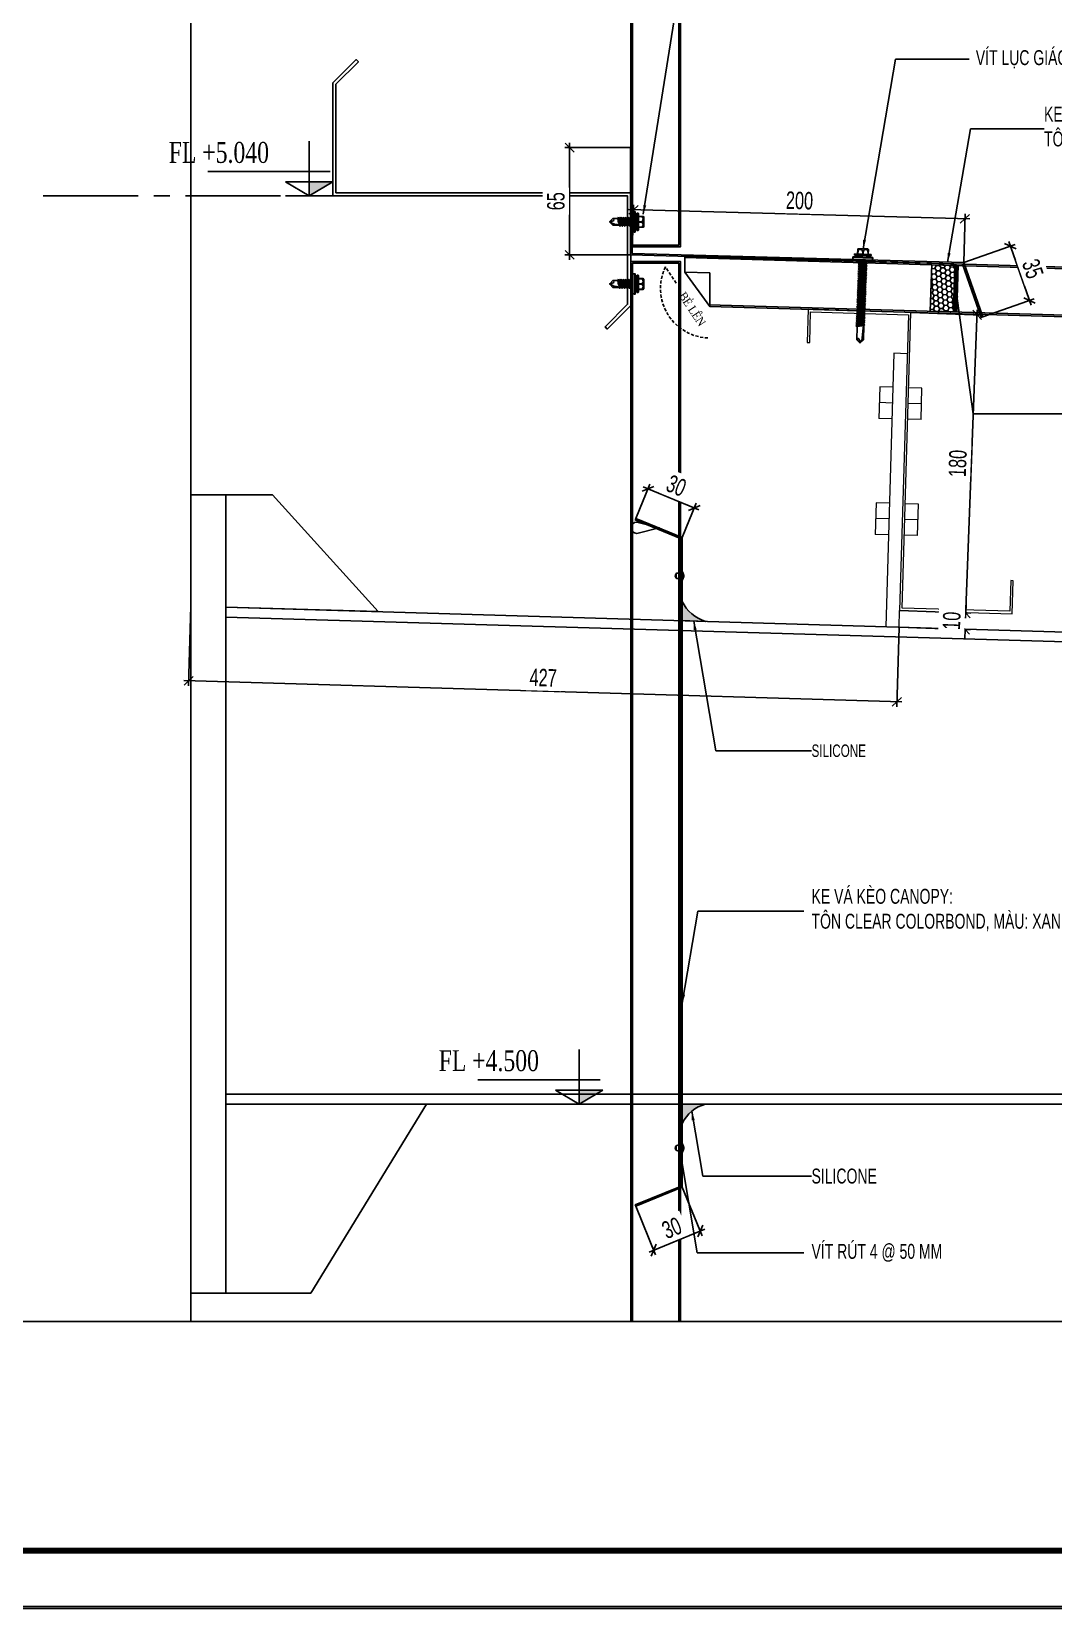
# Model space of a CAD drawing. Header units: inches. Extents: x 340055 to 349452, y -34649 to -30845.
# Drawn here: x 342315.8 to 342521, y -33306.8 to -32990.2 of the extents above; entities that cross this region are included whole.
import ezdxf

# ---------------------------------------------------------------- set-up
doc = ezdxf.new("R2010")
doc.units = ezdxf.units.IN
doc.header["$MEASUREMENT"] = 0
for name, pattern in [('CENTER2', [28.575, 19.05, -3.175, 3.175, -3.175]), ('DASHED2', [9.525, 6.35, -3.175]), ('XKITLINE00', [0])]:
    doc.linetypes.add(name, pattern=pattern)
for name, color, linetype in [('2', 2, 'Continuous'), ('250', 250, 'Continuous'), ('3', 3, 'Continuous'), ('6', 6, 'Continuous'), ('8', 8, 'Continuous'), ('flashing', 6, 'Continuous'), ('NET IN', 3, 'Continuous'), ('ROOFING', 4, 'Continuous'), ('STRUCTURE', 1, 'Continuous')]:
    doc.layers.add(name, color=color, linetype=linetype)
for name, color, linetype, lineweight in [('Bolt', 7, 'Continuous', 0), ('PART', 20, 'Continuous', 9), ('TL-TIILE BLOCK A2$0$TL-TITLE BLOCK 1', 7, 'Continuous', 50)]:
    doc.layers.add(name, color=color, linetype=linetype, lineweight=lineweight)
doc.styles.add('DIM', font='SIMPLEX.shx', dxfattribs={"width": 0.7, "bigfont": 'EXTFONT.shx'})
doc.styles.add('ST1H', font='vnshxh.shx', dxfattribs={"width": 0.7})
doc.styles.add('vntimeh.shx', font='vntimeh.shx', dxfattribs={"width": 0.8, "bigfont": 'bigfont.shx'})
doc.dimstyles.new('3', dxfattribs={"dimtxt": 3.5, "dimasz": 1.8, "dimexe": 1, "dimexo": 0, "dimgap": 1, "dimtad": 1, "dimdec": 0, "dimlfac": 3, "dimzin": 0, "dimdsep": 46, "dimtxsty": 'ST1H', "dimblk": 'OBLIQUE', "dimcen": 1, "dimdle": 1, "dimclrd": 8, "dimclre": 8, "dimclrt": 3, "dimadec": 0, "dimazin": 0, "dimtfac": 1, "dimtdec": 0, "dimtix": 1, "dimtofl": 0, "dimtmove": 1, "dimatfit": 3, "dimfxl": 0, "dimtolj": 1, "dimtzin": 0, "dimlwd": -1, "dimlwe": -1, "dimarcsym": 0})

# ---------------------------------------------------------------- blocks, each defined once
blk = doc.blocks.new('A$C26A6701F')
at = {"layer": 'STRUCTURE', "color": 1, "linetype": 'Continuous'}
for p, q in [((0, 17.21), (1.33, 17.54)), ((0, 17.08), (0, 17.21)), ((0, 17.21), (4, 17.21)), ((4, 17.08), (0, 17.08)), ((3.94, 16.71), (0.06, 16.71)), ((0.4, 17.84), (3.6, 17.84)), ((0.4, 17.57), (1.2, 17.57)), ((0.93, 17.84), (0.93, 18.77)), ((0.97, 17.84), (1.03, 18.61)), ((1.07, 18.91), (2.93, 18.91)), ((1.19, 16.71), (1.14, 16.67)), ((1.14, 16.67), (1.4, 16.71)), ((1.14, 16.67), (1.4, 16.56)), ((1.14, 16.2), (2.91, 16.47)), ((1.4, 16.4), (1.14, 16.2)), ((1.14, 16.2), (1.39, 16.09)), ((1.14, 15.72), (2.91, 16)), ((1.4, 15.93), (1.14, 15.72)), ((1.2, 17.57), (2.8, 17.57)), ((1.33, 17.54), (1.33, 17.57)), ((1.33, 17.54), (2.67, 17.54)), ((1.39, 16.09), (2.73, 16.28)), ((1.39, 15.93), (1.39, 16.09)), ((1.4, 16.56), (2.42, 16.71)), ((2.71, 16.59), (1.4, 16.4)), ((1.4, 16.4), (1.4, 16.56)), ((2.71, 16.11), (1.4, 15.93)), ((1.91, 18.61), (1.97, 17.84)), ((2.04, 17.84), (2.1, 18.61)), ((2.67, 17.54), (2.67, 17.57)), ((2.67, 17.54), (4, 17.21)), ((2.71, 16.59), (2.71, 16.71)), ((2.71, 16.59), (2.91, 16.47)), ((2.71, 16.11), (2.71, 16.28)), ((2.71, 16.11), (2.91, 16)), ((2.73, 16.28), (2.91, 16.47)), ((2.73, 15.81), (2.91, 16)), ((2.8, 17.57), (3.6, 17.57)), ((2.97, 18.61), (3.04, 17.84)), ((3.07, 17.84), (3.07, 18.77)), ((4, 17.21), (4, 17.08)), ((1.11, 12.88), (2.89, 13.15)), ((1.38, 13.08), (1.11, 12.88)), ((1.11, 12.88), (1.37, 12.77)), ((1.11, 12.4), (2.88, 12.68)), ((1.12, 14.3), (2.9, 14.57)), ((1.39, 14.5), (1.12, 14.3)), ((1.12, 14.3), (1.38, 14.19)), ((1.12, 13.82), (2.9, 14.1)), ((1.39, 14.03), (1.12, 13.82)), ((1.12, 13.82), (1.38, 13.72)), ((1.12, 13.35), (2.89, 13.63)), ((1.38, 13.56), (1.12, 13.35)), ((1.12, 13.35), (1.38, 13.24)), ((1.13, 15.25), (2.9, 15.52)), ((1.39, 15.45), (1.13, 15.25)), ((1.13, 15.25), (1.39, 15.14)), ((1.13, 14.77), (2.9, 15.05)), ((1.39, 14.98), (1.13, 14.77)), ((1.13, 14.77), (1.39, 14.66)), ((1.14, 15.72), (1.39, 15.61)), ((1.37, 12.77), (2.71, 12.96)), ((2.68, 12.79), (1.37, 12.61)), ((1.37, 12.61), (1.37, 12.77)), ((1.38, 14.19), (2.72, 14.38)), ((1.38, 14.03), (1.38, 14.19)), ((1.38, 13.72), (2.72, 13.91)), ((2.69, 13.74), (1.38, 13.56)), ((1.38, 13.56), (1.38, 13.72)), ((1.38, 13.24), (2.72, 13.44)), ((2.69, 13.27), (1.38, 13.08)), ((1.38, 13.24), (1.38, 13.08)), ((1.39, 15.61), (2.73, 15.81)), ((2.7, 15.64), (1.39, 15.45)), ((1.39, 15.45), (1.39, 15.61)), ((1.39, 15.14), (2.73, 15.33)), ((2.7, 15.16), (1.39, 14.98)), ((1.39, 14.98), (1.39, 15.14)), ((1.39, 14.66), (2.73, 14.86)), ((2.7, 14.69), (1.39, 14.5)), ((1.39, 14.5), (1.39, 14.67)), ((2.7, 14.21), (1.39, 14.03)), ((2.68, 12.79), (2.68, 12.96)), ((2.68, 12.79), (2.88, 12.68)), ((2.69, 13.74), (2.69, 13.91)), ((2.69, 13.74), (2.89, 13.63)), ((2.69, 13.43), (2.69, 13.27)), ((2.69, 13.27), (2.89, 13.15)), ((2.7, 15.64), (2.7, 15.8)), ((2.7, 15.64), (2.9, 15.52)), ((2.7, 15.16), (2.7, 15.33)), ((2.7, 15.16), (2.9, 15.05)), ((2.7, 14.69), (2.7, 14.85)), ((2.7, 14.69), (2.9, 14.57)), ((2.7, 14.21), (2.7, 14.38)), ((2.7, 14.21), (2.9, 14.1)), ((2.71, 12.96), (2.89, 13.15)), ((2.71, 12.49), (2.88, 12.68)), ((2.72, 14.38), (2.9, 14.57)), ((2.72, 13.91), (2.9, 14.1)), ((2.72, 13.44), (2.89, 13.63)), ((2.73, 15.33), (2.9, 15.52)), ((2.73, 14.86), (2.9, 15.05)), ((1.08, 9.55), (2.86, 9.83)), ((1.34, 9.76), (1.08, 9.55)), ((1.08, 9.55), (1.34, 9.45)), ((1.09, 10.98), (2.86, 11.25)), ((1.35, 11.18), (1.09, 10.98)), ((1.09, 10.98), (1.35, 10.87)), ((1.09, 10.5), (2.86, 10.78)), ((1.35, 10.71), (1.09, 10.5)), ((1.09, 10.5), (1.35, 10.39)), ((1.09, 10.03), (2.86, 10.3)), ((1.35, 10.23), (1.09, 10.03)), ((1.09, 10.03), (1.34, 9.92)), ((1.1, 11.93), (2.88, 12.2)), ((1.36, 12.13), (1.1, 11.93)), ((1.1, 11.93), (1.36, 11.82)), ((1.1, 11.45), (2.87, 11.73)), ((1.36, 11.66), (1.1, 11.45)), ((1.1, 11.45), (1.36, 11.34)), ((1.37, 12.61), (1.11, 12.4)), ((1.11, 12.4), (1.37, 12.29)), ((1.34, 9.92), (2.68, 10.11)), ((2.65, 9.95), (1.34, 9.76)), ((1.34, 9.92), (1.34, 9.76)), ((1.34, 9.45), (2.68, 9.64)), ((2.66, 11.37), (1.35, 11.18)), ((1.35, 11.18), (1.36, 11.34)), ((1.35, 10.87), (2.69, 11.06)), ((2.66, 10.89), (1.35, 10.71)), ((1.35, 10.71), (1.35, 10.87)), ((1.35, 10.39), (2.69, 10.59)), ((2.66, 10.42), (1.35, 10.23)), ((1.35, 10.23), (1.35, 10.39)), ((2.68, 12.32), (1.36, 12.13)), ((1.36, 11.82), (2.7, 12.01)), ((2.67, 11.84), (1.36, 11.66)), ((1.36, 11.66), (1.36, 11.82)), ((1.36, 11.34), (2.7, 11.54)), ((1.37, 12.29), (2.71, 12.49)), ((1.37, 12.13), (1.37, 12.29)), ((2.65, 10.1), (2.65, 9.95)), ((2.65, 9.95), (2.86, 9.83)), ((2.65, 9.47), (2.65, 9.64)), ((2.66, 11.37), (2.67, 11.53)), ((2.66, 11.37), (2.86, 11.25)), ((2.66, 10.89), (2.67, 11.06)), ((2.66, 10.89), (2.86, 10.78)), ((2.66, 10.42), (2.66, 10.58)), ((2.66, 10.42), (2.86, 10.3)), ((2.67, 11.84), (2.67, 12.01)), ((2.67, 11.84), (2.87, 11.73)), ((2.68, 12.32), (2.68, 12.48)), ((2.68, 12.32), (2.88, 12.2)), ((2.68, 10.11), (2.86, 10.3)), ((2.68, 9.64), (2.86, 9.83)), ((2.69, 11.06), (2.86, 11.25)), ((2.69, 10.59), (2.86, 10.78)), ((2.7, 12.01), (2.88, 12.2)), ((2.7, 11.54), (2.87, 11.73)), ((1.05, 6.71), (2.83, 6.98)), ((1.31, 6.91), (1.05, 6.71)), ((1.05, 6.71), (1.31, 6.6)), ((1.05, 6.23), (2.82, 6.51)), ((1.31, 6.44), (1.05, 6.23)), ((1.06, 8.13), (2.84, 8.41)), ((1.33, 8.34), (1.06, 8.13)), ((1.06, 8.13), (1.32, 8.02)), ((1.06, 7.65), (2.83, 7.93)), ((1.32, 7.86), (1.06, 7.65)), ((1.06, 7.65), (1.32, 7.55)), ((1.06, 7.18), (2.83, 7.46)), ((1.32, 7.39), (1.06, 7.18)), ((1.06, 7.18), (1.32, 7.07)), ((1.07, 8.6), (2.84, 8.88)), ((1.33, 8.81), (1.07, 8.6)), ((1.07, 8.6), (1.33, 8.5)), ((1.08, 9.08), (2.85, 9.36)), ((1.34, 9.29), (1.08, 9.08)), ((1.08, 9.08), (1.34, 8.97)), ((2.63, 7.1), (1.31, 6.91)), ((1.31, 6.6), (2.65, 6.79)), ((2.62, 6.62), (1.31, 6.44)), ((1.31, 6.44), (1.31, 6.6)), ((1.32, 8.02), (2.66, 8.22)), ((2.63, 8.05), (1.32, 7.86)), ((1.32, 7.86), (1.32, 8.02)), ((1.32, 7.55), (2.66, 7.74)), ((2.63, 7.57), (1.32, 7.39)), ((1.32, 7.39), (1.32, 7.55)), ((1.32, 7.07), (2.66, 7.27)), ((1.32, 6.91), (1.32, 7.07)), ((2.64, 9), (1.33, 8.81)), ((1.33, 8.81), (1.34, 8.97)), ((1.33, 8.5), (2.67, 8.69)), ((2.64, 8.52), (1.33, 8.34)), ((1.33, 8.34), (1.33, 8.5)), ((2.65, 9.47), (1.34, 9.29)), ((1.34, 9.29), (1.34, 9.45)), ((1.34, 8.97), (2.67, 9.17)), ((2.62, 6.62), (2.62, 6.79)), ((2.62, 6.62), (2.82, 6.51)), ((2.63, 8.05), (2.63, 8.21)), ((2.63, 8.05), (2.83, 7.93)), ((2.63, 7.57), (2.63, 7.74)), ((2.63, 7.57), (2.83, 7.46)), ((2.63, 7.1), (2.63, 7.26)), ((2.63, 7.1), (2.83, 6.98)), ((2.64, 9), (2.64, 9.16)), ((2.64, 9), (2.84, 8.88)), ((2.64, 8.52), (2.64, 8.69)), ((2.64, 8.52), (2.84, 8.41)), ((2.64, 6.32), (2.82, 6.51)), ((2.65, 9.47), (2.85, 9.36)), ((2.65, 6.79), (2.83, 6.98)), ((2.66, 8.22), (2.84, 8.41)), ((2.66, 7.74), (2.83, 7.93)), ((2.66, 7.27), (2.83, 7.46)), ((2.67, 9.17), (2.85, 9.36)), ((2.67, 8.69), (2.84, 8.88)), ((1.02, 3.86), (2.8, 4.14)), ((1.28, 4.07), (1.02, 3.86)), ((1.02, 3.86), (1.28, 3.75)), ((1.28, 3.59), (1.02, 3.38)), ((1.02, 3.38), (2.31, 3.59)), ((1.02, 3.38), (1.28, 3.28)), ((1.03, 4.81), (2.81, 5.09)), ((1.29, 5.02), (1.03, 4.81)), ((1.03, 4.81), (1.29, 4.7)), ((1.03, 4.33), (2.8, 4.61)), ((1.29, 4.54), (1.03, 4.33)), ((1.03, 4.33), (1.28, 4.23)), ((1.04, 5.76), (2.81, 6.03)), ((1.3, 5.96), (1.04, 5.76)), ((1.04, 5.76), (1.3, 5.65)), ((1.04, 5.28), (2.81, 5.56)), ((1.3, 5.49), (1.04, 5.28)), ((1.04, 5.28), (1.29, 5.17)), ((1.05, 6.23), (1.31, 6.12)), ((1.27, 0.62), (1.28, 3.28)), ((1.28, 4.23), (2.62, 4.42)), ((2.62, 4.25), (1.28, 4.07)), ((1.28, 4.07), (1.28, 4.23)), ((1.28, 3.75), (2.62, 3.95)), ((1.28, 3.59), (1.28, 3.75)), ((2.35, 3.74), (1.28, 3.59)), ((1.28, 3.28), (2.21, 3.41)), ((1.29, 5.17), (2.63, 5.37)), ((2.6, 5.2), (1.29, 5.02)), ((1.29, 5.01), (1.29, 5.17)), ((1.29, 4.7), (2.63, 4.9)), ((2.6, 4.72), (1.29, 4.54)), ((1.29, 4.54), (1.29, 4.7)), ((2.61, 6.15), (1.3, 5.96)), ((1.3, 5.96), (1.31, 6.12)), ((1.3, 5.65), (2.64, 5.84)), ((2.61, 5.67), (1.3, 5.49)), ((1.3, 5.49), (1.3, 5.65)), ((1.31, 6.12), (2.64, 6.32)), ((2.38, 0.96), (2.56, 3.71)), ((2.62, 3.78), (2.52, 3.77)), ((2.52, 3.46), (2.61, 3.47)), ((2.54, 3.62), (2.79, 3.66)), ((2.6, 5.2), (2.61, 5.36)), ((2.6, 5.2), (2.81, 5.09)), ((2.6, 4.72), (2.6, 4.89)), ((2.6, 4.72), (2.8, 4.61)), ((2.6, 0.61), (2.61, 3.47)), ((2.61, 6.15), (2.62, 6.31)), ((2.61, 6.15), (2.81, 6.03)), ((2.61, 5.67), (2.61, 5.84)), ((2.61, 5.67), (2.81, 5.56)), ((2.61, 3.47), (2.79, 3.66)), ((2.62, 4.42), (2.8, 4.61)), ((2.62, 4.25), (2.62, 4.41)), ((2.8, 4.14), (2.62, 4.25)), ((2.62, 3.95), (2.8, 4.14)), ((2.62, 3.78), (2.62, 3.95)), ((2.79, 3.66), (2.62, 3.78)), ((2.63, 5.37), (2.81, 5.56)), ((2.63, 4.9), (2.81, 5.09)), ((2.64, 5.84), (2.81, 6.03)), ((1.27, 0.62), (1.41, 0.81)), ((1.27, 0.62), (1.88, 0.02)), ((1.67, 0.81), (1.98, 0.02)), ((1.96, 0.08), (2.26, 0.64)), ((1.98, 0.02), (2.6, 0.61))]:
    blk.add_line(p, q, dxfattribs=at)
for centre, major_axis, ratio, start_param, end_param in [((-1.11, 16.72), (-0.822, 0.822), 1, 3.915086, 4.236522), ((0.42, 17.71), (0.0956, 0.0956), 1, 0.954633, 3.757756), ((1.07, 18.77), (-0.0943, 0.0943), 1, -0.785398, 0.785398), ((1.47, 18.04), (0.508, 0.508), 1, 0.131933, 1.438864), ((2.54, 18.04), (0.508, 0.508), 1, 0.131933, 1.438864), ((2.93, 18.77), (-0.0943, 0.0943), 1, 3.926991, 5.497787), ((3.55, 17.71), (-0.1, 0.1), 1, 2.701137, 5.152845), ((5.1, 16.72), (-1.15, 0.17), 0.90746, -0.177273, 0.177273), ((1.82, 3.74), (0.363, 0.363), 1, 4.808661, 5.407478), ((2.44, 3.68), (0.0836, 0.0836), 1, 5.766736, 8.502032), ((1.54, 0.72), (0.111, 0.111), 1, 6.085329, 8.011019), ((1.93, 0.09), (0.0625, 0.0625), 1, 3.247504, 4.535451), ((1.79, 0.99), (0.416, 0.416), 1, 4.859665, 5.449971)]:
    blk.add_ellipse(centre, major_axis=major_axis, ratio=ratio, start_param=start_param, end_param=end_param, dxfattribs=at)
blk = doc.blocks.new('RIVET')
at = {"color": 8}
for p, q in [((-3.91, 1.08), (-4.17, 0)), ((-4.17, 0), (-3.91, -1.08)), ((-3.91, -1.08), (-3.91, 1.08)), ((-3.54, -1.32), (-3.54, 1.32)), ((-0.96, -1.25), (-0.96, 1.25)), ((-0.96, 1.25), (-0.06, 1.25)), ((0, 1.31), (0, 2.44)), ((0, -1.31), (0, 1.31)), ((0.06, 2.5), (0.09, 2.5)), ((0.14, 2.47), (0.68, 1.38)), ((0.14, -2.47), (0.14, 2.47)), ((0.75, 1.1), (0.75, -1.1)), ((0.92, 0.69), (0.75, 0.69)), ((0.92, -0.69), (0.92, 0.69)), ((-0.06, -1.25), (-0.96, -1.25)), ((0, -2.44), (0, -1.31)), ((0.09, -2.5), (0.06, -2.5)), ((0.68, -1.38), (0.14, -2.47)), ((0.92, -0.69), (0.75, -0.69))]:
    blk.add_line(p, q, dxfattribs=at)
for centre, radius, start, end in [((-3.41, 0.7), 0.634, 101.56667, 142.23088), ((-2.52, -0.13), 1.78, 64.63521, 125.23685), ((-0.91, 2.96), 1.71, 240.47832, 268.3625), ((-0.06, 1.31), 0.0625, 270, 0), ((0.06, 2.44), 0.0625, 90, 180), ((0.09, 2.44), 0.0625, 26.56505, 90), ((0.12, 1.1), 0.625, 0, 26.56505), ((5.37, 0.62), 4.45, 179.07778, 187.95176), ((5.77, -0.64), 4.85, 172.41501, 180.55546), ((-3.41, -0.7), 0.634, 217.76912, 258.43333), ((-2.52, 0.13), 1.78, 234.76315, 295.36479), ((-0.91, -2.96), 1.71, 91.6375, 119.52168), ((-0.06, -1.31), 0.0625, 0, 90), ((0.06, -2.44), 0.0625, 180, 270), ((0.09, -2.44), 0.0625, 270, 333.43495), ((0.12, -1.1), 0.625, 333.43495, 0)]:
    blk.add_arc(centre, radius, start, end, dxfattribs=at)
blk = doc.blocks.new('cos')
at = {"color": 8}
for p, q in [((0, 0), (0, 7.82)), ((-3, 3.49), (14.52, 3.49)), ((0, 1.99), (-3.39, 1.99)), ((0, 0), (-3.39, 1.99)), ((0, 1.99), (3.39, 1.99)), ((0, 0), (3.39, 1.99))]:
    blk.add_line(p, q, dxfattribs=at)
at = {"color": 4}
for p in [(-3.39, 0), (3.39, 0)]:
    blk.add_line(p, (0, 0), dxfattribs=at)
at = {"color": 8}
blk.add_solid([(0, 0), (-3.39, 1.99), (0, 1.99)], dxfattribs=at)
at = {"layer": '3', "color": 3, "style": 'vntimeh.shx', "width": 0.75}
blk.add_attdef('DSD', (1.32, 4.73), '', height=3, dxfattribs=at)
blk = doc.blocks.new('_Oblique')
at = {"color": 0, "linetype": 'ByBlock', "lineweight": -2}
blk.add_line((-0.5, -0.5), (0.5, 0.5), dxfattribs=at)
blk = doc.blocks.new('*D637')
at = {"color": 8, "linetype": 'Continuous', "transparency": 16777216}
for p, q in [((342492.37, -33046.58), (342506.65, -33047.13)), ((342505.68, -33046.09), (342503.34, -33107.96)), ((342490.09, -33106.45), (342504.37, -33107))]:
    blk.add_line(p, q, dxfattribs=at)
at = {"layer": 'Defpoints', "color": 0, "transparency": 16777216}
for p in [(342492.37, -33046.58), (342490.09, -33106.45), (342503.37, -33106.96)]:
    blk.add_point(p, dxfattribs=at)
at = {"color": 8, "transparency": 16777216, "xscale": 1.8, "yscale": 1.8, "zscale": 1.8}
for p, rotation in [((342505.65, -33047.09), 87.82622720750241), ((342503.37, -33106.96), 267.8262272075024)]:
    blk.add_blockref('_Oblique', p, dxfattribs=dict(at, rotation=rotation))
at = {"color": 3, "transparency": 16777216, "insert": (342501.76, -33076.92), "char_height": 3.5, "attachment_point": 5, "rotation": 87.8262, "style": 'ST1H', "bg_fill": 3, "box_fill_scale": 1.25, "bg_fill_color": 256, "bg_fill_true_color": 13158600, "bg_fill_transparency": 0}
blk.add_mtext('\\A1;180', dxfattribs=at)
blk = doc.blocks.new('*D638')
at = {"color": 8, "linetype": 'Continuous', "transparency": 16777216}
for p, q in [((342490.09, -33106.45), (342504.37, -33107)), ((342503.37, -33106.96), (342503.44, -33105.16)), ((342489.99, -33109.78), (342504.25, -33110.32)), ((342503.25, -33110.28), (342503.18, -33112.08))]:
    blk.add_line(p, q, dxfattribs=at)
at = {"layer": 'Defpoints', "color": 0, "transparency": 16777216}
for p in [(342490.09, -33106.45), (342489.99, -33109.78)]:
    blk.add_point(p, dxfattribs=at)
at = {"color": 8, "transparency": 16777216, "xscale": 1.8, "yscale": 1.8, "zscale": 1.8}
for p, rotation in [((342503.37, -33106.96), 267.8262272075132), ((342503.25, -33110.28), 87.82622720751316)]:
    blk.add_blockref('_Oblique', p, dxfattribs=dict(at, rotation=rotation))
at = {"color": 3, "transparency": 16777216, "insert": (342500.56, -33108.51), "char_height": 3.5, "attachment_point": 5, "rotation": 87.8262, "style": 'ST1H', "bg_fill": 3, "box_fill_scale": 1.25, "bg_fill_color": 256, "bg_fill_true_color": 13158600, "bg_fill_transparency": 0}
blk.add_mtext('\\A1;10', dxfattribs=at)
at = {"layer": 'Defpoints', "color": 0, "transparency": 16777216}
blk.add_point((342503.25, -33110.28), dxfattribs=at)
blk = doc.blocks.new('*D639')
at = {"color": 8, "linetype": 'Continuous', "transparency": 16777216}
for p, q in [((342436.4, -33034.76), (342436.67, -33024.99)), ((342435.64, -33025.96), (342504.21, -33027.82)), ((342502.97, -33036.57), (342503.23, -33026.79))]:
    blk.add_line(p, q, dxfattribs=at)
at = {"layer": 'Defpoints', "color": 0, "transparency": 16777216}
for p in [(342503.21, -33027.79), (342436.4, -33034.76), (342502.97, -33036.57)]:
    blk.add_point(p, dxfattribs=at)
at = {"color": 8, "transparency": 16777216, "xscale": 1.8, "yscale": 1.8, "zscale": 1.8}
for p, rotation in [((342436.64, -33025.99), 178.4443689121793), ((342503.21, -33027.79), 358.4443689121794)]:
    blk.add_blockref('_Oblique', p, dxfattribs=dict(at, rotation=rotation))
at = {"color": 3, "transparency": 16777216, "insert": (342470, -33024.14), "char_height": 3.5, "attachment_point": 5, "rotation": 358.4444, "style": 'ST1H', "bg_fill": 3, "box_fill_scale": 1.25, "bg_fill_color": 256, "bg_fill_true_color": 13158600, "bg_fill_transparency": 0}
blk.add_mtext('\\A1;200', dxfattribs=at)
blk = doc.blocks.new('*D640')
at = {"color": 8, "linetype": 'Continuous', "transparency": 16777216}
for p, q in [((342502.97, -33036.57), (342513.27, -33032.95)), ((342512, -33032.34), (342516.49, -33045.13)), ((342506.8, -33047.48), (342517.1, -33043.86))]:
    blk.add_line(p, q, dxfattribs=at)
at = {"layer": 'Defpoints', "color": 0, "transparency": 16777216}
for p in [(342502.97, -33036.57), (342516.16, -33044.19), (342506.8, -33047.48)]:
    blk.add_point(p, dxfattribs=at)
at = {"color": 8, "transparency": 16777216, "xscale": 1.8, "yscale": 1.8, "zscale": 1.8}
for p, rotation in [((342512.33, -33033.28), 109.3460708354842), ((342516.16, -33044.19), 289.3460708354842)]:
    blk.add_blockref('_Oblique', p, dxfattribs=dict(at, rotation=rotation))
at = {"color": 3, "transparency": 16777216, "insert": (342516.84, -33037.83), "char_height": 3.5, "attachment_point": 5, "rotation": 289.3461, "style": 'ST1H', "bg_fill": 3, "box_fill_scale": 1.25, "bg_fill_color": 256, "bg_fill_true_color": 13158600, "bg_fill_transparency": 0}
blk.add_mtext('\\A1;35', dxfattribs=at)
blk = doc.blocks.new('*D641')
at = {"color": 8, "linetype": 'Continuous', "transparency": 16777216}
for p, q in [((342423.84, -33036.03), (342423.84, -33012.51)), ((342436.07, -33013.51), (342422.84, -33013.51)), ((342436.07, -33035.03), (342422.84, -33035.03))]:
    blk.add_line(p, q, dxfattribs=at)
at = {"layer": 'Defpoints', "color": 0, "transparency": 16777216}
for p in [(342423.84, -33013.51), (342436.07, -33013.51), (342436.07, -33035.03)]:
    blk.add_point(p, dxfattribs=at)
at = {"color": 8, "transparency": 16777216, "xscale": 1.8, "yscale": 1.8, "zscale": 1.8}
for p, rotation in [((342423.84, -33013.51), 90), ((342423.84, -33035.03), 270)]:
    blk.add_blockref('_Oblique', p, dxfattribs=dict(at, rotation=rotation))
at = {"color": 3, "transparency": 16777216, "insert": (342421.09, -33024.27), "char_height": 3.5, "attachment_point": 5, "rotation": 90, "style": 'ST1H', "bg_fill": 3, "box_fill_scale": 1.25, "bg_fill_color": 256, "bg_fill_true_color": 13158600, "bg_fill_transparency": 0}
blk.add_mtext('\\A1;65', dxfattribs=at)
blk = doc.blocks.new('*D642')
at = {"color": 8, "linetype": 'Continuous', "transparency": 16777216}
for p, q in [((342437.1, -33087.99), (342439.93, -33081.1)), ((342438.63, -33081.64), (342449.81, -33086.23)), ((342446.44, -33091.82), (342449.26, -33084.92))]:
    blk.add_line(p, q, dxfattribs=at)
at = {"layer": 'Defpoints', "color": 0, "transparency": 16777216}
for p in [(342437.1, -33087.99), (342446.44, -33091.82)]:
    blk.add_point(p, dxfattribs=at)
at = {"color": 8, "transparency": 16777216, "xscale": 1.8, "yscale": 1.8, "zscale": 1.8}
for p, rotation in [((342439.55, -33082.02), 157.6944911024788), ((342448.88, -33085.85), 337.6944911024788)]:
    blk.add_blockref('_Oblique', p, dxfattribs=dict(at, rotation=rotation))
at = {"color": 3, "transparency": 16777216, "insert": (342445.26, -33081.39), "char_height": 3.5, "attachment_point": 5, "rotation": 337.6945, "style": 'ST1H', "bg_fill": 3, "box_fill_scale": 1.25, "bg_fill_color": 256, "bg_fill_true_color": 13158600, "bg_fill_transparency": 0}
blk.add_mtext('\\A1;30', dxfattribs=at)
at = {"layer": 'Defpoints', "color": 0, "transparency": 16777216}
blk.add_point((342448.88, -33085.85), dxfattribs=at)
blk = doc.blocks.new('*D643')
at = {"color": 8, "linetype": 'Continuous', "transparency": 16777216}
for p, q in [((342446.44, -33222.22), (342450.44, -33231.99)), ((342437.1, -33226.05), (342441.11, -33235.82)), ((342439.8, -33235.27), (342450.99, -33230.68))]:
    blk.add_line(p, q, dxfattribs=at)
at = {"layer": 'Defpoints', "color": 0, "transparency": 16777216}
for p in [(342446.44, -33222.22), (342437.1, -33226.05), (342450.06, -33231.06)]:
    blk.add_point(p, dxfattribs=at)
at = {"color": 8, "transparency": 16777216, "xscale": 1.8, "yscale": 1.8, "zscale": 1.8}
for p, rotation in [((342450.06, -33231.06), 22.30550889767414), ((342440.73, -33234.89), 202.3055088976741)]:
    blk.add_blockref('_Oblique', p, dxfattribs=dict(at, rotation=rotation))
at = {"color": 3, "transparency": 16777216, "insert": (342444.35, -33230.43), "char_height": 3.5, "attachment_point": 5, "rotation": 22.3055, "style": 'ST1H', "bg_fill": 3, "box_fill_scale": 1.25, "bg_fill_color": 256, "bg_fill_true_color": 13158600, "bg_fill_transparency": 0}
blk.add_mtext('\\A1;30', dxfattribs=at)
blk = doc.blocks.new('*D644')
at = {"color": 8, "linetype": 'Continuous', "transparency": 16777216}
for p, q in [((342347.78, -33105.56), (342347.3, -33121.56)), ((342489.99, -33109.78), (342489.52, -33125.77)), ((342346.33, -33120.53), (342490.55, -33124.8))]:
    blk.add_line(p, q, dxfattribs=at)
at = {"layer": 'Defpoints', "color": 0, "transparency": 16777216}
for p in [(342347.78, -33105.56), (342489.99, -33109.78), (342489.55, -33124.77)]:
    blk.add_point(p, dxfattribs=at)
at = {"color": 8, "transparency": 16777216, "xscale": 1.8, "yscale": 1.8, "zscale": 1.8}
for p, rotation in [((342347.33, -33120.56), 178.3036127731476), ((342489.55, -33124.77), 358.3036127731476)]:
    blk.add_blockref('_Oblique', p, dxfattribs=dict(at, rotation=rotation))
at = {"color": 3, "transparency": 16777216, "insert": (342418.52, -33119.92), "char_height": 3.5, "attachment_point": 5, "rotation": 358.3036, "style": 'ST1H', "bg_fill": 3, "box_fill_scale": 1.25, "bg_fill_color": 256, "bg_fill_true_color": 13158600, "bg_fill_transparency": 0}
blk.add_mtext('\\A1;427', dxfattribs=at)
blk = doc.blocks.new('Short_Self_drilling')
at = {"layer": 'STRUCTURE', "color": 1, "linetype": 'Continuous'}
for p, q in [((6.43, 1.74), (-6.43, 1.73)), ((5.14, 3.76), (-5.14, 3.75)), ((-2.57, 2.9), (-5.14, 2.9)), ((-3.43, 3.75), (-3.43, 6.75)), ((3, 7.19), (-3, 7.18)), ((2.57, 2.9), (-2.57, 2.9)), ((-2.14, 2.8), (-2.14, 2.9)), ((6.25, 0), (0, 0)), ((2.15, 2.8), (2.15, 2.9)), ((2.16, -0.5), (2.15, 0.01)), ((5.14, 2.9), (2.57, 2.9)), ((3.43, 3.76), (3.42, 6.76)), ((2.99, -1.17), (-2.7, -0.23)), ((2.99, -2.7), (-2.7, -1.76)), ((2.99, -4.23), (-2.7, -3.28)), ((2.99, -5.75), (-2.7, -4.81)), ((2.99, -7.28), (-2.7, -6.33)), ((-1.91, -7.99), (-2.7, -7.86)), ((-2.14, -1.38), (-2.14, -0.87)), ((-2.14, -2.91), (-2.14, -2.39)), ((-2.14, -4.43), (-2.14, -3.92)), ((-2.13, -5.96), (-2.14, -5.44)), ((-2.14, -12.33), (-2.14, -8.48)), ((-2.13, -7.49), (-2.13, -6.97)), ((3, -8.8), (-1.14, -8.12)), ((2.15, -12.31), (2.15, -9.14)), ((2.16, -2.03), (2.16, -1.51)), ((2.16, -3.55), (2.16, -3.04)), ((2.16, -5.08), (2.16, -4.56)), ((2.16, -6.6), (2.16, -6.09)), ((2.16, -8.13), (2.16, -7.61))]:
    blk.add_line(p, q, dxfattribs=at)
blk.add_lwpolyline([(6.43, 1.31), (6.43, 1.74), (2.14, 2.81), (-2.14, 2.8), (-6.43, 1.73), (-6.43, 1.3)], close=True, dxfattribs=at)
for points in [[(-6.43, 1.3, -0.088869), (-6.25, 0), (0, 0)], [(-0.13, 3.76), (-0.33, 6.23, 0.338878), (-3.14, 6.23), (-3.33, 3.75)], [(3.3, 3.76), (3.1, 6.23, 0.338878), (0.29, 6.23), (0.1, 3.76)], [(-0.08, -14.04), (-1.04, -12.24, -0.148657), (-1.4, -11.2), (-1.95, -7.72, -0.815006), (-1.21, -7.77, 0.150833), (-0.85, -8.68)], [(2.15, -12.31), (0.17, -14.24, -0.333596), (-0.17, -14.24), (-2.14, -12.33)], [(2.15, -12.31), (1.71, -11.7, 0.52242), (0.88, -11.71), (-0.17, -14.24)]]:
    blk.add_lwpolyline(points, format="xyb", dxfattribs=at)
for points in [[(2.99, -1.17), (2.16, -1.51), (-2.14, -0.85), (-2.7, -0.23), (-2.36, 0)], [(2.99, -2.7), (2.16, -3.04), (-2.14, -2.37), (-2.7, -1.76), (-2.14, -1.38), (2.16, -2.03), (2.99, -2.7)], [(2.99, -4.23), (2.16, -4.56), (-2.14, -3.9), (-2.7, -3.28), (-2.14, -2.91), (2.16, -3.55), (2.99, -4.23)], [(2.99, -5.75), (2.16, -6.09), (-2.14, -5.43), (-2.7, -4.81), (-2.14, -4.43), (2.16, -5.08), (2.99, -5.75)], [(2.99, -7.28), (2.16, -7.62), (-2.14, -6.95), (-2.7, -6.33), (-2.13, -5.96), (2.16, -6.6), (2.99, -7.28)], [(-1.82, -8.53), (-2.14, -8.48), (-2.7, -7.86), (-2.13, -7.49), (-1.83, -7.53)], [(-1.26, -7.62), (2.16, -8.13), (3, -8.8)], [(-1.18, 0), (2.16, -0.5), (2.99, -1.17)], [(3, -8.8), (2.16, -9.14), (-0.85, -8.68)]]:
    blk.add_lwpolyline(points, dxfattribs=at)
for centre, radius, start, end in [((-4.99, 3.32), 0.455, 109.79487, 250.26739), ((-3, 6.75), 0.429, 90.03113, 180.03113), ((3, 6.76), 0.429, 0.03113, 90.03113), ((5.07, 3.33), 0.435, 279.72757, 80.33469), ((9.99, 0.17), 3.74, 162.29632, 182.61031)]:
    blk.add_arc(centre, radius, start, end, dxfattribs=at)
blk = doc.blocks.new('kt kien truc 1')
at = {"layer": 'Defpoints', "color": 8}
blk.add_lwpolyline([(0, 0), (594, 0), (594, 420), (0, 420)], close=True, dxfattribs=at)
at = {"layer": 'TL-TIILE BLOCK A2$0$TL-TITLE BLOCK 1', "const_width": 1}
blk.add_lwpolyline([(20, 10), (579, 10), (584, 15), (584, 405), (579, 410), (20, 410), (15, 405), (15, 15)], close=True, dxfattribs=at)

msp = doc.modelspace()

# ---------------------------------------------------------------- hatches: boundary and pattern name
at = {"true_color": 0x2cc9bc}
for points in [[(342451.1011, -33108.4867), (342446.4352, -33108.4867), (342446.4352, -33104.6109, 0.21382463)], [(342451.1011, -33205.5577), (342446.4352, -33205.5577), (342446.4352, -33209.4335, -0.21382463)]]:
    msp.add_hatch(color=132, dxfattribs=at).paths.add_polyline_path(points)

# ---------------------------------------------------------------- linework, layer by layer
at = {"color": 8, "linetype": 'CENTER2'}
msp.add_line((342318.1448, -33023.191), (342376.2687, -33023.191), dxfattribs=at)
at = {"color": 9, "linetype": 'XKITLINE00', "lineweight": 0}
for p, q in [((342488.9588, -33054.8033), (342487.3331, -33109.6979)), ((342491.6204, -33054.8822), (342488.9588, -33054.8033)), ((342347.7754, -33105.5647), (342347.7754, -33205.5577)), ((342489.9947, -33109.7767), (342490.0931, -33106.4534))]:
    msp.add_line(p, q, dxfattribs=at)
at = {"color": 8}
msp.add_lwpolyline([(342700.3884, -32897.6427), (342131.0505, -32897.6427), (342131.0505, -33249.2225), (342700.3884, -33249.2225)], close=True, dxfattribs=at)
at = {"color": 94}
msp.add_lwpolyline([(342376.2687, -33000.5244), (342376.2687, -33023.191), (342435.4689, -33023.191), (342435.4689, -33044.962), (342430.9403, -33049.4906), (342431.3882, -33049.9384), (342436.1022, -33045.2244), (342436.1022, -33022.5577), (342376.902, -33022.5577), (342376.902, -33000.7867), (342381.4306, -32996.2582), (342380.9827, -32995.8103)], close=True, dxfattribs=at)
at = {"color": 132, "true_color": 0x2cc9bc}
for points in [[(342446.4352, -33104.6109), (342446.4352, -33108.4867), (342451.097, -33108.6247, -0.21083411)], [(342446.4352, -33209.4335), (342446.4352, -33205.5577), (342451.1011, -33205.5577, 0.21382463)]]:
    msp.add_lwpolyline(points, format="xyb", close=True, dxfattribs=at)
at = {"layer": '3'}
for p, q in [((342700.3884, -33042.6887), (342446.9632, -33035.2392)), ((342700.3884, -33043.0222), (342446.9632, -33035.5727)), ((342700.3884, -33052.3596), (342451.7288, -33045.0502)), ((342700.3884, -33052.6931), (342451.9773, -33045.391))]:
    msp.add_line(p, q, dxfattribs=at)
for points in [[(342446.1019, -32897.6427), (342446.1019, -33033.4163), (342436.1022, -33033.4163), (342436.1022, -32897.6427)], [(342445.7686, -32897.6427), (342445.7686, -33033.0829), (342436.4355, -33033.0829), (342436.4355, -32897.6427)], [(342446.1019, -33249.2225), (342446.1019, -33036.3756), (342436.1022, -33036.3756), (342436.1022, -33249.2225)], [(342445.7686, -33249.2225), (342445.7686, -33036.709), (342436.4355, -33036.709), (342436.4355, -33249.2225)]]:
    msp.add_lwpolyline(points, dxfattribs=at)
at = {"layer": '6', "ltscale": 10}
msp.add_lwpolyline([(342446.4352, -33113.3413), (342446.4352, -33222.2244), (342437.1019, -33226.0533), (342437.0235, -33225.7751), (342446.1019, -33222.0854), (342446.1019, -33113.3413), (342446.1019, -33091.959), (342437.0235, -33088.2693), (342437.1019, -33087.9911), (342446.4352, -33091.82)], close=True, dxfattribs=at)
at = {"layer": '8', "color": 2}
for p, q in [((342347.7754, -33249.2225), (342347.7754, -32897.6427)), ((342700.3884, -33116.0078), (342354.8243, -33105.7735)), ((342354.8243, -33107.7714), (342700.3884, -33118.0057)), ((342700.3884, -33203.5607), (342354.8243, -33203.5607)), ((342354.8243, -33205.5577), (342700.3884, -33205.5577))]:
    msp.add_line(p, q, dxfattribs=at)
for points in [[(342347.7754, -33083.1927), (342354.8243, -33083.1927), (342354.8243, -33243.5543), (342347.7754, -33243.5543)], [(342385.3623, -33106.6779), (342354.8243, -33105.7735), (342354.8243, -33083.1927), (342364.1452, -33083.1927)], [(342354.8243, -33243.5543), (342371.8329, -33243.5543), (342395.1105, -33205.5577), (342354.8243, -33205.5577)]]:
    msp.add_lwpolyline(points, close=True, dxfattribs=at)
at = {"layer": 'Bolt', "linetype": 'XKITLINE00', "lineweight": 0}
for p, q in [((342486.0953, -33061.5448), (342485.9081, -33067.8659)), ((342488.7568, -33061.6236), (342486.0953, -33061.5448)), ((342494.579, -33061.796), (342491.9174, -33061.7172)), ((342494.3918, -33068.1172), (342494.579, -33061.796)), ((342488.6632, -33064.7842), (342486.0017, -33064.7054)), ((342494.4854, -33064.9566), (342491.8238, -33064.8778)), ((342488.5696, -33067.9448), (342485.9081, -33067.8659)), ((342494.3918, -33068.1172), (342491.7302, -33068.0384)), ((342485.4056, -33084.8334), (342485.2184, -33091.1546)), ((342488.0671, -33084.9122), (342485.4056, -33084.8334)), ((342493.8893, -33085.0846), (342491.2277, -33085.0058)), ((342493.7021, -33091.4058), (342493.8893, -33085.0846)), ((342487.9735, -33088.0728), (342485.312, -33087.994)), ((342493.7957, -33088.2452), (342491.1341, -33088.1664)), ((342487.8799, -33091.2334), (342485.2184, -33091.1546)), ((342493.7021, -33091.4058), (342491.0405, -33091.327))]:
    msp.add_line(p, q, dxfattribs=at)
at = {"layer": 'flashing'}
msp.add_lwpolyline([(342436.402, -33013.5079), (342436.402, -33034.7616), (342502.9687, -33036.5694), (342506.7981, -33047.4762), (342506.4903, -33047.5917), (342502.7175, -33036.8793), (342436.0687, -33035.0302), (342436.0687, -33013.5079)], close=True, dxfattribs=at)
at = {"layer": 'PART', "color": 94, "linetype": 'XKITLINE00', "lineweight": 0}
for p, q in [((342471.7386, -33045.9723), (342471.5415, -33052.6262)), ((342492.3656, -33046.5832), (342471.7386, -33045.9723)), ((342472.0406, -33052.641), (342472.2228, -33046.4861)), ((342472.2228, -33046.4861), (342491.8518, -33047.0674)), ((342491.8518, -33047.0674), (342490.0931, -33106.4534)), ((342490.6069, -33105.9691), (342492.3656, -33046.5832)), ((342471.5415, -33052.6262), (342472.0406, -33052.641)), ((342512.4143, -33100.4547), (342512.232, -33106.6096)), ((342512.9134, -33100.4695), (342512.4143, -33100.4547)), ((342512.7163, -33107.1234), (342512.9134, -33100.4695)), ((342490.0931, -33106.4534), (342512.7163, -33107.1234)), ((342512.232, -33106.6096), (342490.6069, -33105.9691))]:
    msp.add_line(p, q, dxfattribs=at)
at = {"layer": 'ROOFING', "color": 3}
msp.add_lwpolyline([(342446.9632, -33035.2392), (342446.9632, -33038.5133), (342451.9773, -33045.391), (342451.9773, -33038.6589), (342446.9632, -33038.5133)], dxfattribs=at)

# ---------------------------------------------------------------- block references
at = {"color": 9, "linetype": 'Continuous', "extrusion": (-1.52348e-10, -5.24717e-09, 1), "rotation": 358.336921598364}
msp.add_blockref('A$C26A6701F', (342480.2032, -33052.6637, 0.0001), dxfattribs=at)
at = {"color": 1, "extrusion": (0, 0, -1), "xscale": 0.3199999999517081, "yscale": 0.3199999999517081, "zscale": -0.3199999999999999, "rotation": 89.9688725494087}
msp.add_blockref('Short_Self_drilling', (-342436.4355, -33040.8759), dxfattribs=at)
at = {"layer": '250'}
ref = msp.add_blockref('cos', (342371.5236, -33023.191), dxfattribs=dict(at, xscale=-1.4007568359375, yscale=1.4007568359375, zscale=1.4007568359375))
ref.add_attrib('DSD', ' FL +5.040', (342342.1368, -33016.5673), dxfattribs={"layer": '3', "color": 3, "height": 4.20227, "style": 'vntimeh.shx', "width": 0.75})
ref = msp.add_blockref('cos', (342425.7295, -33205.5577), dxfattribs=dict(at, xscale=-1.4007568359375, yscale=1.4007568359375, zscale=1.4007568359375))
ref.add_attrib('DSD', ' FL +4.500', (342396.3427, -33198.9339), dxfattribs={"layer": '3', "color": 3, "height": 4.20227, "style": 'vntimeh.shx', "width": 0.75})
at = {"layer": 'flashing', "color": 0, "ltscale": 500, "xscale": -0.3333333332557231, "yscale": 0.3333333333721384, "zscale": 0.3333333333721384, "rotation": 180}
for p in [(342446.4352, -33099.4908), (342446.4352, -33214.3731)]:
    msp.add_blockref('RIVET', p, dxfattribs=at)

# ---------------------------------------------------------------- texts
at = {"layer": '2', "color": 92, "linetype": 'Continuous', "insert": (342446.3466, -33042.7467), "char_height": 1.6875, "attachment_point": 4, "rotation": 303.63441, "style": 'DIM'}
msp.add_mtext('\\A1;{\\Fvntimeh|c0;\\W0.9;\\T0.95;\\C3;BÎ L£N}', dxfattribs=at)

# ---------------------------------------------------------------- leaders
at = {"color": 9}
msp.add_leader([(342446.4352, -33185.32), (342449.5952, -33166.7905), (342472.4115, -33166.7905)], dimstyle='3', override={"dimgap": 1, "dimtad": 0}, dxfattribs=at)

# ---------------------------------------------------------------- next in the draw order: texts
at = {"layer": '3', "attachment_point": 4, "style": 'ST1H', "bg_fill": 2}
for s, insert, char_height in [('\\A1;VÝT LôC GI¸C 50 @ 250 MM', (342505.4033, -32995.7668, 0), 3), ('\\A1;ke C¾T N¦íC §ØNH  m¸i CANOPY: \\Pt«n CLEAR COLORBOND, mµu: tr¾ng( Off white), dµy: 0.45 mm.', (342519.1002, -33009.712), 3), ('\\A1;silicone', (342472.4115, -33134.6208), 2.5), ('\\A1;ke V¸ KÌO CANOPY: \\Pt«n CLEAR COLORBOND, mµu: Xanh d\xad¬ng( Lazurite blue), dµy: 0.45 mm.', (342472.4115, -33166.7905), 3), ('\\A1;silicone', (342472.4115, -33220.0293), 3)]:
    msp.add_mtext(s, dxfattribs=dict(at, insert=insert, char_height=char_height))

# ---------------------------------------------------------------- next in the draw order: dimensions: what is measured, and where the dimension line sits
at = {"color": 1, "true_color": 0xfb040c}
for p1, p2, distance, picture, middle in [((342436.402, -33034.7616), (342502.9687, -33036.5694), 8.7788, '*D639', (342469.9984, -33024.141)), ((342492.3656, -33046.5832), (342490.0931, -33106.4534), 13.2898, '*D637', (342501.7616, -33076.9181)), ((342437.1019, -33087.9911), (342446.4352, -33091.82), 6.453, '*D642', (342445.2615, -33081.3911)), ((342437.1019, -33226.0533), (342446.4352, -33222.2244), -9.5519, '*D643', (342444.3502, -33230.4317))]:
    dim = msp.add_aligned_dim(p1=p1, p2=p2, distance=distance, dimstyle='3', dxfattribs=at)
    dim.commit()
    dim.dimension.update_dxf_attribs({"geometry": picture, "text_midpoint": middle})

# ---------------------------------------------------------------- next in the draw order: linework, layer by layer
at = {"color": 3, "linetype": 'DASHED2', "ltscale": 0.1}
msp.add_lwpolyline([(342445.2343, -33040.687), (342443.0789, -33037.447, 0.5489642), (342451.9007, -33051.733)], format="xyb", dxfattribs=at)
at = {"color": 9, "ltscale": 0.5}
msp.add_lwpolyline([(342437.315, -33090.9551, -1), (342437.315, -33088.7051), (342441.815, -33089.8301)], format="xyb", close=True, dxfattribs=at)

# ---------------------------------------------------------------- next in the draw order: dimensions: what is measured, and where the dimension line sits
at = {"color": 1, "true_color": 0xfb040c}
for p1, p2, distance, picture, middle in [((342436.0687, -33035.0302), (342436.0687, -33013.5079), 12.2301, '*D641', (342421.0886, -33024.2691)), ((342502.9687, -33036.5694), (342506.7981, -33047.4762), 9.9183, '*D640', (342516.8364, -33037.8261))]:
    dim = msp.add_aligned_dim(p1=p1, p2=p2, distance=distance, dimstyle='3', dxfattribs=at)
    dim.commit()
    dim.dimension.update_dxf_attribs({"geometry": picture, "text_midpoint": middle})
dim = msp.add_linear_dim(base=(342503.2472, -33110.2798), p1=(342490.0931, -33106.4534), p2=(342489.9947, -33109.7767), angle=87.826227, dimstyle='3', dxfattribs=at)
dim.commit()
dim.dimension.update_dxf_attribs({"geometry": '*D638', "text_midpoint": (342500.5623, -33108.5143)})

# ---------------------------------------------------------------- next in the draw order: leaders
at = {"color": 9}
for points in [[(342438.6304, -33026.8551), (342446.1019, -32979.8075), (342479.1944, -32979.8075)], [(342448.3538, -33206.9968), (342450.5539, -33220.0293), (342472.4115, -33220.0293)], [(342445.8825, -33214.2694), (342449.4546, -33235.4292), (342472.4115, -33235.4292)]]:
    msp.add_leader(points, dimstyle='3', override={"dimgap": 1, "dimtad": 0}, dxfattribs=at)

# ---------------------------------------------------------------- next in the draw order: hatches: boundary and pattern name
h = msp.add_hatch()
h.set_pattern_fill('HONEY', color=8, scale=5, angle=2.87735, style=0)
h.set_pattern_definition([(184.63489898, (663389.94494, 30363.0947), (-0.9781717861, 0.4637401798), [0.625, -1.25]), (64.63489898, (663389.94494, 30363.0947), (0.8906966695, 0.6152515261), [0.625, -1.25]), (124.63489898, (663389.94494, 30363.0947), (-0.0874751166, 1.0789917059), [-1.25, 0.625])])
h.paths.add_polyline_path([(342501.5181, -33037.1763), (342496.535, -33037.0299), (342496.2561, -33046.3591), (342501.2391, -33046.5056)])

# ---------------------------------------------------------------- next in the draw order: linework, layer by layer
at = {"color": 8}
msp.add_line((342501.5181, -33037.1763), (342501.2391, -33046.5056), dxfattribs=at)
msp.add_lwpolyline([(342501.5181, -33037.1763), (342496.535, -33037.0299), (342496.2561, -33046.3591), (342501.2391, -33046.5056)], close=True, dxfattribs=at)
at = {"color": 132, "true_color": 0x26d9d9, "const_width": 1}
msp.add_lwpolyline([(342501.5181, -33037.1763), (342501.2391, -33046.5056)], dxfattribs=at)

# ---------------------------------------------------------------- next in the draw order: block references
at = {"color": 1, "extrusion": (0, 0, -1), "xscale": 0.3199999999517081, "yscale": 0.3199999999517081, "zscale": -0.3199999999999999, "rotation": 89.9688725494087}
msp.add_blockref('Short_Self_drilling', (-342436.4355, -33028.4101), dxfattribs=at)

# ---------------------------------------------------------------- next in the draw order: texts
at = {"layer": '3', "insert": (342472.4115, -33235.4292), "char_height": 3, "attachment_point": 4, "style": 'ST1H', "bg_fill": 2}
msp.add_mtext('\\A1;vÝt rót 4 @ 50 mm', dxfattribs=at)

# ---------------------------------------------------------------- next in the draw order: dimensions: what is measured, and where the dimension line sits
at = {"color": 1, "true_color": 0xfb040c}
dim = msp.add_aligned_dim(p1=(342347.7754, -33105.5647), p2=(342489.9947, -33109.7767), distance=-15.0036, dimstyle='3', dxfattribs=at)
dim.commit()
dim.dimension.update_dxf_attribs({"geometry": '*D644', "text_midpoint": (342418.5223, -33119.919)})

# ---------------------------------------------------------------- next in the draw order: leaders
at = {"color": 9}
for points in [[(342482.7505, -33033.8262, 0), (342489.2564, -32995.7668, 0), (342504.0492, -32995.7668, 0)], [(342499.7416, -33036.4851), (342504.3074, -33009.712), (342519.1002, -33009.712)], [(342501.3786, -33041.841), (342504.8909, -33066.9769), (342523.2523, -33066.9769)]]:
    msp.add_leader(points, dimstyle='3', override={"dimgap": 1, "dimtad": 0}, dxfattribs=at)

# ---------------------------------------------------------------- next in the draw order: linework, layer by layer
at = {"layer": 'NET IN'}
msp.add_lwpolyline([(342112.2309, -32819.8165), (342801.0108, -32819.8165), (342801.0108, -33306.4171), (342112.2309, -33306.4171)], close=True, dxfattribs=at)

# ---------------------------------------------------------------- next in the draw order: block references
at = {"layer": '3', "xscale": 1.159562065285868, "yscale": 1.159562065285868, "zscale": 1.159562065285868}
msp.add_blockref('kt kien truc 1', (342112.2309, -33306.8326), dxfattribs=at)

# ---------------------------------------------------------------- next in the draw order: leaders
at = {"color": 9}
msp.add_leader([(342448.7661, -33108.5557), (342453.1663, -33134.6208), (342472.4115, -33134.6208)], dimstyle='3', override={"dimgap": 1, "dimtad": 0}, dxfattribs=at)

doc.saveas('drawing.dxf')
